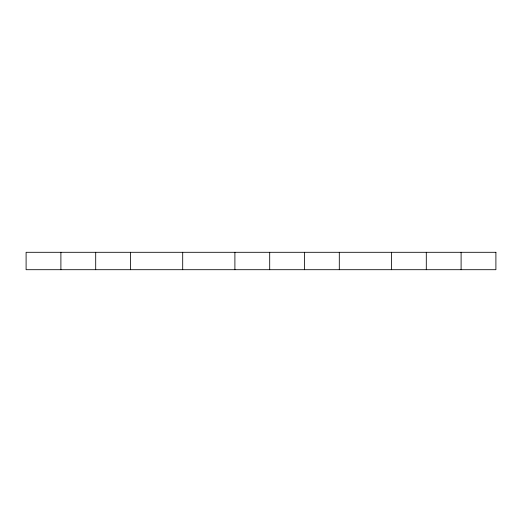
<?xml version="1.0" encoding="UTF-8"?>
<svg xmlns="http://www.w3.org/2000/svg" width="522" height="522" viewBox="0 0 522 522"><rect width="100%" height="100%" fill="white"/><g stroke="black" fill="none" stroke-linecap="round" stroke-linejoin="round"><path stroke-width="0.78" d="M461.102 252.302L461.102 269.698M426.298 252.302L426.298 269.698M391.5 252.302L391.5 269.698M339.3 252.302L339.3 269.698M304.502 252.302L304.502 269.698M269.698 252.302L269.698 269.698M234.9 252.302L234.9 269.698M182.7 252.302L182.7 269.698M130.5 252.302L130.5 269.698M95.702 252.302L95.702 269.698M60.898 252.302L60.898 269.698M495.9 252.302L26.1 252.302L26.1 269.698L495.9 269.698L495.9 252.302"/></g></svg>
